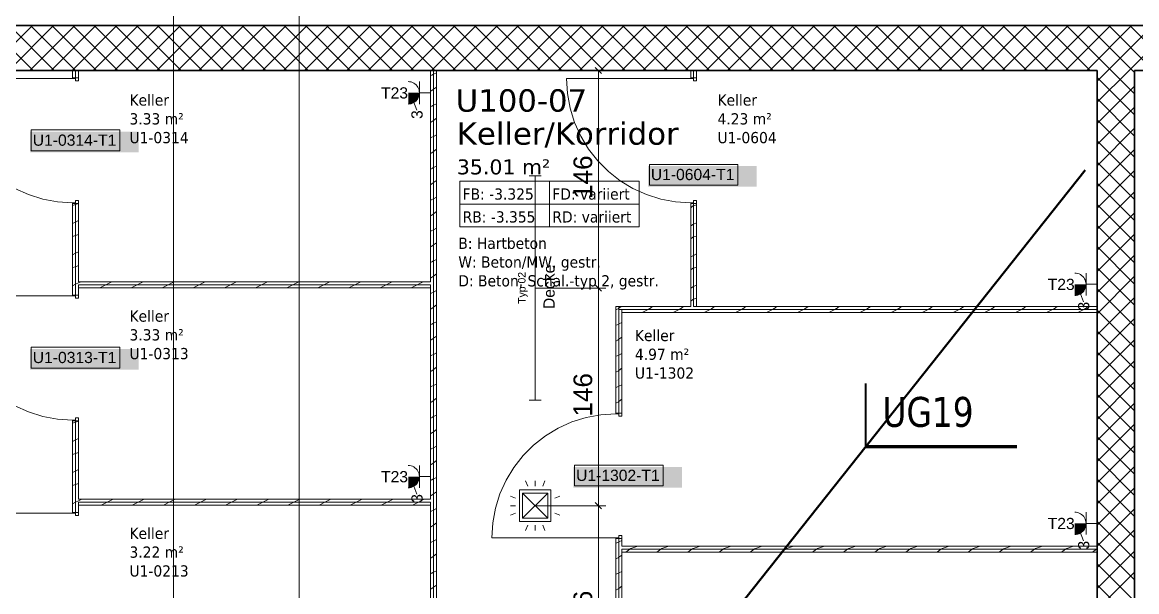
# Model space of a CAD drawing. Extents: x -1132 to 613, y -179 to 712.
# Drawn here: x -273 to -123.9, y 485.7 to 561.9 of the extents above; entities that cross this region are included whole.
import ezdxf
from ezdxf.lldxf.tags import DXFTag

# ---------------------------------------------------------------- set-up
doc = ezdxf.new("R2010")
doc.units = 0
doc.layers.get('0').update_dxf_attribs({"lineweight": 13})
for name, color, linetype, lineweight in [('A-AREA-____-IDEN', 7, 'Continuous', 5), ('A-DOOR-____-IDEN', 7, 'Continuous', 5), ('A-DOOR-FRAM-MCUT', 7, 'Continuous', 9), ('A-DOOR-OPNG-OTLN', 7, 'Continuous', 9), ('A-WALL-____-MCUT', 7, 'Continuous', 35), ('A-WALL-____-PATT', 7, 'Continuous', 35), ('A-WALL-FNSH-MCUT', 7, 'Continuous', 35), ('S-GRID-____-OTLN', 7, 'Continuous', 5)]:
    doc.layers.add(name, color=color, linetype=linetype, lineweight=lineweight)
for name, color, linetype, lineweight, true_color in [('EL01_VVV_Mass', 7, 'Continuous', 13, 0xb2b200), ('EL01_WAN_Kraft', 1, 'Continuous', 13, 0xff0000), ('EL01_WAN_Leuchten', 7, 'Continuous', 13, 0x0080ff), ('EL01_WAN_Leuchtentyp', 7, 'Continuous', 13, 0x0099ff), ('EL01_WAN_Licht', 7, 'Continuous', 13, 0x0080ff), ('G-____-____-SYMB', 7, 'Strichpunkt - Weit', 5, 0x008080), ('X_Geometrie', 3, 'Continuous', 50, 0x00ff00)]:
    doc.layers.add(name, color=color, linetype=linetype, lineweight=lineweight, true_color=true_color)
doc.styles.get("Standard").update_dxf_attribs({"font": 'arial.ttf'})
tags = doc.linetypes.add('_Rasterlinie_', pattern=[0.375, 0.2, -0.05, 0.075, -0.05]).pattern_tags.tags
tags[10:11] = [DXFTag(74, 4), DXFTag(75, 0), DXFTag(340, '0'), DXFTag(46, 1.0), DXFTag(50, 0.0), DXFTag(44, 0.0), DXFTag(45, 0.0)]
tags[8:9] = [DXFTag(74, 4), DXFTag(75, 0), DXFTag(340, '0'), DXFTag(46, 1.0), DXFTag(50, 0.0), DXFTag(44, 0.0), DXFTag(45, 0.0)]
tags[6:7] = [DXFTag(74, 4), DXFTag(75, 0), DXFTag(340, '0'), DXFTag(46, 1.0), DXFTag(50, 0.0), DXFTag(44, 0.0), DXFTag(45, 0.0)]
tags[4:5] = [DXFTag(74, 4), DXFTag(75, 0), DXFTag(340, '0'), DXFTag(46, 1.0), DXFTag(50, 0.0), DXFTag(44, 0.0), DXFTag(45, 0.0)]
tags = doc.linetypes.add('_Schnittlinie_', pattern=[0.3, 0.15, -0.05, 0.05, -0.05]).pattern_tags.tags
tags[10:11] = [DXFTag(74, 4), DXFTag(75, 0), DXFTag(340, '0'), DXFTag(46, 1.0), DXFTag(50, 0.0), DXFTag(44, 0.0), DXFTag(45, 0.0)]
tags[8:9] = [DXFTag(74, 4), DXFTag(75, 0), DXFTag(340, '0'), DXFTag(46, 1.0), DXFTag(50, 0.0), DXFTag(44, 0.0), DXFTag(45, 0.0)]
tags[6:7] = [DXFTag(74, 4), DXFTag(75, 0), DXFTag(340, '0'), DXFTag(46, 1.0), DXFTag(50, 0.0), DXFTag(44, 0.0), DXFTag(45, 0.0)]
tags[4:5] = [DXFTag(74, 4), DXFTag(75, 0), DXFTag(340, '0'), DXFTag(46, 1.0), DXFTag(50, 0.0), DXFTag(44, 0.0), DXFTag(45, 0.0)]
tags = doc.linetypes.add('Strichpunkt - Weit', pattern=[0.5, 0.2, -0.15, 0, -0.15]).pattern_tags.tags
tags[10:11] = [DXFTag(74, 4), DXFTag(75, 0), DXFTag(340, '0'), DXFTag(46, 1.0), DXFTag(50, 0.0), DXFTag(44, 0.0), DXFTag(45, 0.0)]
tags[8:9] = [DXFTag(74, 4), DXFTag(75, 0), DXFTag(340, '0'), DXFTag(46, 1.0), DXFTag(50, 0.0), DXFTag(44, 0.0), DXFTag(45, 0.0)]
tags[6:7] = [DXFTag(74, 4), DXFTag(75, 0), DXFTag(340, '0'), DXFTag(46, 1.0), DXFTag(50, 0.0), DXFTag(44, 0.0), DXFTag(45, 0.0)]
tags[4:5] = [DXFTag(74, 4), DXFTag(75, 0), DXFTag(340, '0'), DXFTag(46, 1.0), DXFTag(50, 0.0), DXFTag(44, 0.0), DXFTag(45, 0.0)]

# ---------------------------------------------------------------- blocks, each defined once
blk = doc.blocks.new('Referenz-A0UNPDE96I', base_point=(-1115.89, -117.37))
at = {"layer": 'A-AREA-____-IDEN', "color": 0, "linetype": 'Continuous', "ltscale": 0.13}
for p, q in [((-214.51, 540.65), (-190.51, 540.65)), ((-214.51, 534.53), (-214.51, 540.65)), ((-202.51, 540.65), (-202.51, 534.53)), ((-190.51, 540.65), (-190.51, 534.53)), ((-214.51, 537.59), (-190.51, 537.59)), ((-190.51, 534.53), (-214.51, 534.53))]:
    blk.add_line(p, q, dxfattribs=at)
at = {"layer": 'A-DOOR-____-IDEN', "color": 0, "linetype": 'Continuous', "ltscale": 0.13}
for p, q in [((-271.84, 547.51), (-260, 547.51)), ((-271.84, 544.73), (-271.84, 547.51)), ((-260, 547.51), (-260, 544.73)), ((-260, 544.73), (-271.84, 544.73)), ((-189.14, 542.91), (-177.3, 542.91)), ((-189.14, 540.13), (-189.14, 542.91)), ((-177.3, 542.91), (-177.3, 540.13)), ((-177.3, 540.13), (-189.14, 540.13)), ((-271.84, 518.44), (-260, 518.44)), ((-271.84, 515.66), (-271.84, 518.44)), ((-260, 518.44), (-260, 515.66)), ((-260, 515.66), (-271.84, 515.66)), ((-199.14, 502.66), (-187.3, 502.66)), ((-199.14, 499.88), (-199.14, 502.66)), ((-187.3, 502.66), (-187.3, 499.88)), ((-187.3, 499.88), (-199.14, 499.88))]:
    blk.add_line(p, q, dxfattribs=at)
at = {"layer": 'A-DOOR-____-IDEN', "color": 7, "linetype": 'Continuous', "ltscale": 0.13, "true_color": 0xffffff}
for points in [[(-272.01, 544.51), (-257.47, 544.51), (-272.01, 547.27)], [(-257.47, 544.51), (-272.01, 547.27), (-257.47, 547.27)], [(-189.31, 539.91), (-174.77, 539.91), (-189.31, 542.67)], [(-174.77, 539.91), (-189.31, 542.67), (-174.77, 542.67)], [(-272.01, 515.44), (-257.47, 515.44), (-272.01, 518.2)], [(-257.47, 515.44), (-272.01, 518.2), (-257.47, 518.2)], [(-199.31, 499.66), (-184.77, 499.66), (-199.31, 502.42)], [(-184.77, 499.66), (-199.31, 502.42), (-184.77, 502.42)]]:
    blk.add_solid(points, dxfattribs=at)
at = {"layer": 'A-DOOR-FRAM-MCUT', "color": 0, "linetype": 'Continuous', "ltscale": 0.13}
for p, q in [((-266.31, 554.48), (-266.31, 554.38)), ((-265.51, 554.48), (-266.31, 554.48)), ((-266.31, 554.38), (-265.91, 554.38)), ((-265.91, 554.38), (-265.91, 554.08)), ((-265.91, 554.08), (-265.51, 554.08)), ((-265.51, 554.08), (-265.51, 554.48)), ((-183.61, 554.48), (-183.61, 554.38)), ((-182.81, 554.48), (-183.61, 554.48)), ((-183.61, 554.38), (-183.21, 554.38)), ((-183.21, 554.38), (-183.21, 554.08)), ((-183.21, 554.08), (-182.81, 554.08)), ((-182.81, 554.08), (-182.81, 554.48)), ((-266.31, 537.78), (-266.31, 537.68)), ((-265.91, 537.78), (-266.31, 537.78)), ((-266.31, 537.68), (-265.51, 537.68)), ((-265.51, 538.08), (-265.91, 538.08)), ((-265.91, 538.08), (-265.91, 537.78)), ((-265.51, 537.68), (-265.51, 538.08)), ((-183.61, 537.78), (-183.61, 537.68)), ((-183.21, 537.78), (-183.61, 537.78)), ((-183.61, 537.68), (-182.81, 537.68)), ((-182.81, 538.08), (-183.21, 538.08)), ((-183.21, 538.08), (-183.21, 537.78)), ((-182.81, 537.68), (-182.81, 538.08)), ((-266.31, 525.4), (-266.31, 525.3)), ((-265.51, 525.4), (-266.31, 525.4)), ((-266.31, 525.3), (-265.91, 525.3)), ((-265.91, 525.3), (-265.91, 525)), ((-265.91, 525), (-265.51, 525)), ((-265.51, 525), (-265.51, 525.4)), ((-266.31, 508.7), (-266.31, 508.6)), ((-265.91, 508.7), (-266.31, 508.7)), ((-266.31, 508.6), (-265.51, 508.6)), ((-265.51, 509), (-265.91, 509)), ((-265.91, 509), (-265.91, 508.7)), ((-265.51, 508.6), (-265.51, 509)), ((-193.61, 509.63), (-192.81, 509.63)), ((-193.61, 509.53), (-193.61, 509.63)), ((-193.21, 509.53), (-193.61, 509.53)), ((-193.21, 509.23), (-193.21, 509.53)), ((-192.81, 509.23), (-193.21, 509.23)), ((-192.81, 509.63), (-192.81, 509.23)), ((-266.31, 496.33), (-266.31, 496.23)), ((-265.51, 496.33), (-266.31, 496.33)), ((-266.31, 496.23), (-265.91, 496.23)), ((-265.91, 496.23), (-265.91, 495.93)), ((-265.91, 495.93), (-265.51, 495.93)), ((-265.51, 495.93), (-265.51, 496.33)), ((-193.61, 492.93), (-193.21, 492.93)), ((-193.61, 492.83), (-193.61, 492.93)), ((-192.81, 492.83), (-193.61, 492.83)), ((-193.21, 493.23), (-192.81, 493.23)), ((-193.21, 492.93), (-193.21, 493.23)), ((-192.81, 493.23), (-192.81, 492.83))]:
    blk.add_line(p, q, dxfattribs=at)
at = {"layer": 'A-DOOR-OPNG-OTLN', "color": 0, "linetype": 'Continuous', "ltscale": 0.13}
for p, q in [((-266.31, 554.38), (-282.91, 554.38)), ((-183.61, 554.38), (-200.21, 554.38)), ((-200.21, 554.38), (-200.09, 552.38)), ((-200.09, 552.38), (-199.73, 550.41)), ((-199.73, 550.41), (-199.14, 548.49)), ((-199.14, 548.49), (-198.31, 546.66)), ((-198.31, 546.66), (-197.28, 544.95)), ((-197.28, 544.95), (-196.04, 543.37)), ((-196.04, 543.37), (-194.62, 541.95)), ((-194.62, 541.95), (-193.04, 540.72)), ((-193.04, 540.72), (-191.33, 539.68)), ((-274.03, 539.68), (-272.2, 538.86)), ((-272.2, 538.86), (-270.29, 538.26)), ((-191.33, 539.68), (-189.5, 538.86)), ((-189.5, 538.86), (-187.59, 538.26)), ((-270.29, 538.26), (-268.32, 537.9)), ((-268.32, 537.9), (-266.31, 537.78)), ((-187.59, 538.26), (-185.62, 537.9)), ((-185.62, 537.9), (-183.61, 537.78)), ((-266.31, 525.3), (-282.91, 525.3)), ((-274.03, 510.6), (-272.2, 509.78)), ((-272.2, 509.78), (-270.29, 509.19)), ((-270.29, 509.19), (-268.32, 508.82)), ((-268.32, 508.82), (-266.31, 508.7)), ((-197.59, 509.05), (-199.5, 508.45)), ((-195.62, 509.41), (-197.59, 509.05)), ((-193.61, 509.53), (-195.62, 509.41)), ((-201.33, 507.63), (-203.04, 506.59)), ((-199.5, 508.45), (-201.33, 507.63)), ((-203.04, 506.59), (-204.62, 505.35)), ((-204.62, 505.35), (-206.04, 503.94)), ((-206.04, 503.94), (-207.28, 502.36)), ((-207.28, 502.36), (-208.31, 500.64)), ((-208.31, 500.64), (-209.14, 498.81)), ((-209.14, 498.81), (-209.73, 496.9)), ((-209.73, 496.9), (-210.09, 494.93)), ((-266.31, 496.23), (-282.91, 496.23)), ((-210.09, 494.93), (-210.21, 492.93)), ((-193.61, 492.93), (-210.21, 492.93))]:
    blk.add_line(p, q, dxfattribs=at)
at = {"layer": 'A-WALL-____-MCUT', "color": 0, "linetype": 'Continuous', "ltscale": 0.35}
for p, q in [((59.39, 561.48), (-1107.61, 561.48)), ((-341.11, 555.48), (-218.41, 555.48)), ((-218.01, 555.48), (-218.41, 555.48)), ((-218.01, 555.48), (-129.21, 555.48)), ((-129.21, 555.48), (-129.21, 427.28)), ((-124.21, 404.18), (-124.21, 555.48)), ((-124.21, 555.48), (53.39, 555.48))]:
    blk.add_line(p, q, dxfattribs=at)
at = {"layer": 'A-WALL-____-MCUT', "color": 0, "linetype": 'Continuous', "lineweight": 9, "ltscale": 0.13}
for p, q in [((-265.91, 554.48), (-265.91, 555.48)), ((-218.01, 479.28), (-218.01, 555.48)), ((-183.21, 554.48), (-183.21, 555.48)), ((-265.91, 525.4), (-265.91, 537.68)), ((-183.21, 523.9), (-183.21, 537.68)), ((-218.41, 526.8), (-265.51, 526.8)), ((-265.51, 526.8), (-265.51, 526.4)), ((-218.41, 526.4), (-218.41, 526.8)), ((-193.21, 509.63), (-193.21, 523.9)), ((-129.21, 523.5), (-193.21, 523.5)), ((-192.81, 523.5), (-192.81, 523.1)), ((-183.21, 523.9), (-182.81, 523.9)), ((-265.91, 496.33), (-265.91, 508.6)), ((-218.41, 497.73), (-265.51, 497.73)), ((-265.51, 497.73), (-265.51, 497.33)), ((-218.41, 497.33), (-218.41, 497.73)), ((-193.21, 477.55), (-193.21, 492.83)), ((-129.21, 491.43), (-192.81, 491.43)), ((-192.81, 491.43), (-192.81, 491.03))]:
    blk.add_line(p, q, dxfattribs=at)
at = {"layer": 'A-WALL-____-PATT', "color": 0, "linetype": 'Continuous', "lineweight": 9, "ltscale": 0.13}
for p, q in [((-277.69, 555.48), (-271.69, 561.48)), ((-271.58, 555.48), (-277.58, 561.48)), ((-274.86, 555.48), (-268.86, 561.48)), ((-268.76, 555.48), (-274.76, 561.48)), ((-272.03, 555.48), (-266.03, 561.48)), ((-265.93, 555.48), (-271.93, 561.48)), ((-269.2, 555.48), (-263.2, 561.48)), ((-263.1, 555.48), (-269.1, 561.48)), ((-266.37, 555.48), (-260.37, 561.48)), ((-260.27, 555.48), (-266.27, 561.48)), ((-263.54, 555.48), (-257.54, 561.48)), ((-257.44, 555.48), (-263.44, 561.48)), ((-260.72, 555.48), (-254.72, 561.48)), ((-254.61, 555.48), (-260.61, 561.48)), ((-257.89, 555.48), (-251.89, 561.48)), ((-251.78, 555.48), (-257.78, 561.48)), ((-255.06, 555.48), (-249.06, 561.48)), ((-248.96, 555.48), (-254.96, 561.48)), ((-252.23, 555.48), (-246.23, 561.48)), ((-246.13, 555.48), (-252.13, 561.48)), ((-249.4, 555.48), (-243.4, 561.48)), ((-243.3, 555.48), (-249.3, 561.48)), ((-246.57, 555.48), (-240.57, 561.48)), ((-240.47, 555.48), (-246.47, 561.48)), ((-243.75, 555.48), (-237.75, 561.48)), ((-237.64, 555.48), (-243.64, 561.48)), ((-240.92, 555.48), (-234.92, 561.48)), ((-234.81, 555.48), (-240.81, 561.48)), ((-238.09, 555.48), (-232.09, 561.48)), ((-231.99, 555.48), (-237.99, 561.48)), ((-235.26, 555.48), (-229.26, 561.48)), ((-229.16, 555.48), (-235.16, 561.48)), ((-232.43, 555.48), (-226.43, 561.48)), ((-226.33, 555.48), (-232.33, 561.48)), ((-229.6, 555.48), (-223.6, 561.48)), ((-223.5, 555.48), (-229.5, 561.48)), ((-226.77, 555.48), (-220.77, 561.48)), ((-220.67, 555.48), (-226.67, 561.48)), ((-223.95, 555.48), (-217.95, 561.48)), ((-217.84, 555.48), (-223.84, 561.48)), ((-221.12, 555.48), (-215.12, 561.48)), ((-215.02, 555.48), (-221.02, 561.48)), ((-218.29, 555.48), (-212.29, 561.48)), ((-212.19, 555.48), (-218.19, 561.48)), ((-215.46, 555.48), (-209.46, 561.48)), ((-209.36, 555.48), (-215.36, 561.48)), ((-212.63, 555.48), (-206.63, 561.48)), ((-206.53, 555.48), (-212.53, 561.48)), ((-209.8, 555.48), (-203.8, 561.48)), ((-203.7, 555.48), (-209.7, 561.48)), ((-206.98, 555.48), (-200.98, 561.48)), ((-200.87, 555.48), (-206.87, 561.48)), ((-204.15, 555.48), (-198.15, 561.48)), ((-198.04, 555.48), (-204.04, 561.48)), ((-201.32, 555.48), (-195.32, 561.48)), ((-195.22, 555.48), (-201.22, 561.48)), ((-198.49, 555.48), (-192.49, 561.48)), ((-192.39, 555.48), (-198.39, 561.48)), ((-195.66, 555.48), (-189.66, 561.48)), ((-189.56, 555.48), (-195.56, 561.48)), ((-192.83, 555.48), (-186.83, 561.48)), ((-186.73, 555.48), (-192.73, 561.48)), ((-190.01, 555.48), (-184.01, 561.48)), ((-183.9, 555.48), (-189.9, 561.48)), ((-187.18, 555.48), (-181.18, 561.48)), ((-181.07, 555.48), (-187.07, 561.48)), ((-184.35, 555.48), (-178.35, 561.48)), ((-178.25, 555.48), (-184.25, 561.48)), ((-181.52, 555.48), (-175.52, 561.48)), ((-175.42, 555.48), (-181.42, 561.48)), ((-178.69, 555.48), (-172.69, 561.48)), ((-172.59, 555.48), (-178.59, 561.48)), ((-175.86, 555.48), (-169.86, 561.48)), ((-169.76, 555.48), (-175.76, 561.48)), ((-173.03, 555.48), (-167.03, 561.48)), ((-166.93, 555.48), (-172.93, 561.48)), ((-170.21, 555.48), (-164.21, 561.48)), ((-164.1, 555.48), (-170.1, 561.48)), ((-167.38, 555.48), (-161.38, 561.48)), ((-161.28, 555.48), (-167.28, 561.48)), ((-164.55, 555.48), (-158.55, 561.48)), ((-158.45, 555.48), (-164.45, 561.48)), ((-161.72, 555.48), (-155.72, 561.48)), ((-155.62, 555.48), (-161.62, 561.48)), ((-158.89, 555.48), (-152.89, 561.48)), ((-152.79, 555.48), (-158.79, 561.48)), ((-156.06, 555.48), (-150.06, 561.48)), ((-149.96, 555.48), (-155.96, 561.48)), ((-153.24, 555.48), (-147.24, 561.48)), ((-147.13, 555.48), (-153.13, 561.48)), ((-150.41, 555.48), (-144.41, 561.48)), ((-144.3, 555.48), (-150.3, 561.48)), ((-147.58, 555.48), (-141.58, 561.48)), ((-141.48, 555.48), (-147.48, 561.48)), ((-144.75, 555.48), (-138.75, 561.48)), ((-138.65, 555.48), (-144.65, 561.48)), ((-141.92, 555.48), (-135.92, 561.48)), ((-135.82, 555.48), (-141.82, 561.48)), ((-139.09, 555.48), (-133.09, 561.48)), ((-132.99, 555.48), (-138.99, 561.48)), ((-136.26, 555.48), (-130.26, 561.48)), ((-130.16, 555.48), (-136.16, 561.48)), ((-133.44, 555.48), (-127.44, 561.48)), ((-127.33, 555.48), (-133.33, 561.48)), ((-130.61, 555.48), (-124.61, 561.48)), ((-124.51, 555.48), (-130.51, 561.48)), ((-127.78, 555.48), (-121.78, 561.48)), ((-121.68, 555.48), (-127.68, 561.48)), ((-124.95, 555.48), (-118.95, 561.48)), ((-118.85, 555.48), (-124.85, 561.48)), ((-218.27, 554.82), (-218.41, 554.77)), ((-218.01, 554.97), (-218.23, 554.86)), ((-217.61, 555.17), (-218.01, 554.97)), ((-129.21, 554.04), (-127.78, 555.48)), ((-129.21, 551.21), (-124.95, 555.48)), ((-124.21, 552.36), (-127.33, 555.48)), ((-124.21, 555.19), (-124.51, 555.48)), ((-217.61, 553.26), (-218.01, 552.96)), ((-124.21, 549.53), (-129.21, 554.53)), ((-129.21, 548.39), (-124.21, 553.39)), ((-218.23, 552.78), (-218.41, 552.69)), ((-218.01, 552.96), (-218.3, 552.74)), ((-218.27, 550.66), (-218.41, 550.61)), ((-218.01, 550.81), (-218.23, 550.7)), ((-217.61, 551.01), (-218.01, 550.81)), ((-124.21, 546.7), (-129.21, 551.7)), ((-129.21, 545.56), (-124.21, 550.56)), ((-218.01, 548.79), (-218.3, 548.58)), ((-217.61, 549.09), (-218.01, 548.79)), ((-124.21, 543.87), (-129.21, 548.87)), ((-218.23, 548.62), (-218.41, 548.52)), ((-129.21, 542.73), (-124.21, 547.73)), ((-218.27, 546.49), (-218.41, 546.44)), ((-218.01, 546.64), (-218.23, 546.53)), ((-217.61, 546.84), (-218.01, 546.64)), ((-124.21, 541.05), (-129.21, 546.05)), ((-218.23, 544.45), (-218.41, 544.36)), ((-218.01, 544.63), (-218.3, 544.41)), ((-217.61, 544.93), (-218.01, 544.63)), ((-129.21, 539.9), (-124.21, 544.9)), ((-124.21, 538.22), (-129.21, 543.22)), ((-218.27, 542.33), (-218.41, 542.28)), ((-218.01, 542.48), (-218.23, 542.37)), ((-217.61, 542.68), (-218.01, 542.48)), ((-129.21, 537.07), (-124.21, 542.07)), ((-218.23, 540.29), (-218.41, 540.19)), ((-218.01, 540.46), (-218.3, 540.25)), ((-217.61, 540.76), (-218.01, 540.46)), ((-124.21, 535.39), (-129.21, 540.39)), ((-218.01, 538.31), (-218.23, 538.2)), ((-217.61, 538.51), (-218.01, 538.31)), ((-129.21, 534.24), (-124.21, 539.24)), ((-265.91, 537.55), (-266.31, 537.42)), ((-265.54, 537.68), (-265.91, 537.55)), ((-218.27, 538.16), (-218.41, 538.11)), ((-183.31, 537.34), (-183.61, 537.11)), ((-183.21, 537.35), (-183.28, 537.33)), ((-182.81, 537.49), (-183.21, 537.35)), ((-124.21, 532.56), (-129.21, 537.56)), ((-265.51, 535.38), (-265.91, 535.18)), ((-218.23, 536.12), (-218.41, 536.03)), ((-218.01, 536.3), (-218.3, 536.08)), ((-217.61, 536.6), (-218.01, 536.3)), ((-129.21, 531.42), (-124.21, 536.42)), ((-265.91, 535.18), (-266.31, 534.98)), ((-218.27, 534), (-218.41, 533.95)), ((-218.01, 534.15), (-218.23, 534.04)), ((-217.61, 534.35), (-218.01, 534.15)), ((-183.21, 534.89), (-183.61, 534.69)), ((-182.81, 535.09), (-183.21, 534.89)), ((-124.21, 529.73), (-129.21, 534.73)), ((-265.91, 533.39), (-266.31, 533.25)), ((-265.51, 533.52), (-265.91, 533.39)), ((-217.61, 532.43), (-218.01, 532.13)), ((-183.31, 533.17), (-183.61, 532.94)), ((-183.21, 533.19), (-183.28, 533.17)), ((-182.81, 533.32), (-183.21, 533.19)), ((-129.21, 528.59), (-124.21, 533.59)), ((-265.91, 531.02), (-266.31, 530.82)), ((-265.51, 531.22), (-265.91, 531.02)), ((-218.23, 531.96), (-218.41, 531.86)), ((-218.01, 532.13), (-218.3, 531.92)), ((-182.81, 530.92), (-183.21, 530.72)), ((-124.21, 526.9), (-129.21, 531.9)), ((-265.51, 529.36), (-265.91, 529.22)), ((-218.27, 529.83), (-218.41, 529.79)), ((-218.01, 529.98), (-218.23, 529.87)), ((-217.61, 530.18), (-218.01, 529.98)), ((-183.21, 530.72), (-183.61, 530.52)), ((-129.21, 525.76), (-124.21, 530.76)), ((-265.91, 529.22), (-266.31, 529.09)), ((-218.01, 527.97), (-218.3, 527.76)), ((-217.61, 528.27), (-218.01, 527.97)), ((-183.31, 529.01), (-183.61, 528.78)), ((-183.21, 529.02), (-183.28, 529)), ((-182.81, 529.16), (-183.21, 529.02)), ((-124.21, 524.07), (-129.21, 529.07)), ((-129.21, 522.93), (-124.21, 527.93)), ((-265.91, 526.86), (-266.31, 526.66)), ((-265.51, 527.06), (-265.91, 526.86)), ((-265.22, 527.2), (-265.51, 527.06)), ((-261.85, 526.8), (-262.65, 526.4)), ((-261.05, 527.2), (-261.85, 526.8)), ((-257.69, 526.8), (-258.49, 526.4)), ((-256.89, 527.2), (-257.69, 526.8)), ((-253.52, 526.8), (-254.32, 526.4)), ((-252.72, 527.2), (-253.52, 526.8)), ((-249.36, 526.8), (-250.16, 526.4)), ((-248.56, 527.2), (-249.36, 526.8)), ((-245.19, 526.8), (-245.99, 526.4)), ((-244.39, 527.2), (-245.19, 526.8)), ((-241.03, 526.8), (-241.83, 526.4)), ((-240.23, 527.2), (-241.03, 526.8)), ((-236.86, 526.8), (-237.66, 526.4)), ((-236.06, 527.2), (-236.86, 526.8)), ((-232.7, 526.8), (-233.5, 526.4)), ((-231.9, 527.2), (-232.7, 526.8)), ((-228.53, 526.8), (-229.33, 526.4)), ((-227.73, 527.2), (-228.53, 526.8)), ((-224.37, 526.8), (-225.17, 526.4)), ((-223.57, 527.2), (-224.37, 526.8)), ((-220.2, 526.8), (-221, 526.4)), ((-219.4, 527.2), (-220.2, 526.8)), ((-218.23, 527.79), (-218.41, 527.7)), ((-183.21, 526.56), (-183.61, 526.36)), ((-182.81, 526.76), (-183.21, 526.56)), ((-218.27, 525.67), (-218.41, 525.62)), ((-218.01, 525.82), (-218.23, 525.71)), ((-217.61, 526.02), (-218.01, 525.82)), ((-182.81, 524.99), (-183.21, 524.86)), ((-124.21, 521.25), (-129.21, 526.25)), ((-129.21, 520.1), (-124.21, 525.1)), ((-218.23, 523.63), (-218.41, 523.53)), ((-218.01, 523.8), (-218.3, 523.59)), ((-217.61, 524.1), (-218.01, 523.8)), ((-193.24, 523.63), (-193.61, 523.44)), ((-193.21, 523.66), (-193.31, 523.59)), ((-192.89, 523.9), (-193.21, 523.66)), ((-189.32, 523.5), (-190.12, 523.1)), ((-189.07, 523.63), (-189.32, 523.5)), ((-188.73, 523.9), (-189.14, 523.59)), ((-185.16, 523.5), (-185.96, 523.1)), ((-184.91, 523.63), (-185.16, 523.5)), ((-184.56, 523.9), (-184.98, 523.59)), ((-183.31, 524.84), (-183.61, 524.61)), ((-183.21, 524.86), (-183.28, 524.84)), ((-180.99, 523.5), (-181.79, 523.1)), ((-180.75, 523.63), (-180.99, 523.5)), ((-180.4, 523.9), (-180.81, 523.59)), ((-176.83, 523.5), (-177.63, 523.1)), ((-176.58, 523.63), (-176.83, 523.5)), ((-176.23, 523.9), (-176.65, 523.59)), ((-172.66, 523.5), (-173.46, 523.1)), ((-172.42, 523.63), (-172.66, 523.5)), ((-172.07, 523.9), (-172.48, 523.59)), ((-168.5, 523.5), (-169.3, 523.1)), ((-168.25, 523.63), (-168.5, 523.5)), ((-167.9, 523.9), (-168.32, 523.59)), ((-164.33, 523.5), (-165.13, 523.1)), ((-164.09, 523.63), (-164.33, 523.5)), ((-163.74, 523.9), (-164.15, 523.59)), ((-160.17, 523.5), (-160.97, 523.1)), ((-159.92, 523.63), (-160.17, 523.5)), ((-159.57, 523.9), (-159.99, 523.59)), ((-156, 523.5), (-156.8, 523.1)), ((-155.76, 523.63), (-156, 523.5)), ((-155.41, 523.9), (-155.82, 523.59)), ((-151.84, 523.5), (-152.64, 523.1)), ((-151.59, 523.63), (-151.84, 523.5)), ((-151.24, 523.9), (-151.65, 523.59)), ((-147.67, 523.5), (-148.47, 523.1)), ((-147.43, 523.63), (-147.67, 523.5)), ((-147.08, 523.9), (-147.49, 523.6)), ((-143.51, 523.5), (-144.31, 523.1)), ((-143.26, 523.63), (-143.51, 523.5)), ((-142.91, 523.9), (-143.32, 523.6)), ((-139.34, 523.5), (-140.14, 523.1)), ((-139.1, 523.63), (-139.34, 523.5)), ((-138.75, 523.9), (-139.16, 523.6)), ((-135.18, 523.5), (-135.98, 523.1)), ((-134.93, 523.63), (-135.18, 523.5)), ((-134.58, 523.9), (-134.99, 523.6)), ((-131.01, 523.5), (-131.81, 523.1)), ((-130.77, 523.63), (-131.01, 523.5)), ((-130.42, 523.9), (-130.83, 523.6)), ((-124.21, 518.42), (-129.21, 523.42)), ((-129.21, 517.27), (-124.21, 522.27)), ((-218.27, 521.5), (-218.41, 521.46)), ((-218.01, 521.65), (-218.23, 521.54)), ((-217.61, 521.85), (-218.01, 521.65)), ((-193.28, 521.5), (-193.61, 521.39)), ((-193.21, 521.56), (-193.24, 521.54)), ((-192.81, 521.76), (-193.21, 521.56)), ((-124.21, 515.59), (-129.21, 520.59)), ((-218.23, 519.46), (-218.41, 519.37)), ((-218.01, 519.64), (-218.3, 519.43)), ((-217.61, 519.94), (-218.01, 519.64)), ((-193.24, 519.46), (-193.61, 519.27)), ((-193.21, 519.5), (-193.31, 519.43)), ((-192.81, 519.8), (-193.21, 519.5)), ((-129.21, 514.45), (-124.21, 519.45)), ((-218.01, 517.49), (-218.23, 517.38)), ((-217.61, 517.69), (-218.01, 517.49)), ((-192.81, 517.59), (-193.21, 517.39)), ((-124.21, 512.76), (-129.21, 517.76)), ((-218.27, 517.34), (-218.41, 517.29)), ((-193.28, 517.34), (-193.61, 517.23)), ((-193.21, 517.39), (-193.24, 517.38)), ((-129.21, 511.62), (-124.21, 516.62)), ((-218.23, 515.3), (-218.41, 515.2)), ((-218.01, 515.47), (-218.3, 515.26)), ((-217.61, 515.77), (-218.01, 515.47)), ((-193.24, 515.3), (-193.61, 515.11)), ((-193.21, 515.33), (-193.31, 515.26)), ((-192.81, 515.63), (-193.21, 515.33)), ((-124.21, 509.93), (-129.21, 514.93)), ((-218.27, 513.17), (-218.41, 513.13)), ((-218.01, 513.32), (-218.23, 513.21)), ((-217.61, 513.52), (-218.01, 513.32)), ((-193.28, 513.18), (-193.61, 513.06)), ((-193.21, 513.23), (-193.24, 513.21)), ((-192.81, 513.43), (-193.21, 513.23)), ((-129.21, 508.79), (-124.21, 513.79)), ((-217.61, 511.61), (-218.01, 511.31)), ((-192.81, 511.47), (-193.21, 511.17)), ((-124.21, 507.1), (-129.21, 512.1)), ((-218.23, 511.13), (-218.41, 511.04)), ((-218.01, 511.31), (-218.3, 511.1)), ((-193.24, 511.13), (-193.61, 510.94)), ((-193.21, 511.17), (-193.31, 511.1)), ((-129.21, 505.96), (-124.21, 510.96)), ((-265.51, 508.53), (-265.91, 508.4)), ((-218.27, 509.01), (-218.41, 508.96)), ((-218.01, 509.16), (-218.23, 509.05)), ((-217.61, 509.36), (-218.01, 509.16)), ((-124.21, 504.28), (-129.21, 509.28)), ((-265.91, 508.4), (-266.31, 508.27)), ((-218.01, 507.14), (-218.3, 506.93)), ((-217.61, 507.44), (-218.01, 507.14)), ((-129.21, 503.13), (-124.21, 508.13)), ((-265.91, 506.03), (-266.31, 505.83)), ((-265.51, 506.23), (-265.91, 506.03)), ((-218.23, 506.97), (-218.41, 506.87)), ((-124.21, 501.45), (-129.21, 506.45)), ((-265.91, 504.23), (-266.31, 504.1)), ((-265.51, 504.37), (-265.91, 504.23)), ((-218.27, 504.85), (-218.41, 504.8)), ((-218.01, 504.99), (-218.23, 504.88)), ((-217.61, 505.19), (-218.01, 504.99)), ((-129.21, 500.3), (-124.21, 505.3)), ((-218.23, 502.8), (-218.41, 502.71)), ((-218.01, 502.98), (-218.3, 502.77)), ((-217.61, 503.28), (-218.01, 502.98)), ((-124.21, 498.62), (-129.21, 503.62)), ((-265.91, 501.87), (-266.31, 501.67)), ((-265.51, 502.07), (-265.91, 501.87)), ((-217.61, 501.03), (-218.01, 500.83)), ((-129.21, 497.47), (-124.21, 502.47)), ((-265.91, 500.07), (-266.31, 499.94)), ((-265.51, 500.2), (-265.91, 500.07)), ((-218.27, 500.68), (-218.41, 500.63)), ((-218.01, 500.83), (-218.23, 500.72)), ((-124.21, 495.79), (-129.21, 500.79)), ((-129.21, 494.65), (-124.21, 499.65)), ((-265.06, 498.13), (-265.51, 497.9)), ((-260.9, 498.13), (-261.7, 497.73)), ((-256.73, 498.13), (-257.53, 497.73)), ((-252.57, 498.13), (-253.37, 497.73)), ((-248.4, 498.13), (-249.2, 497.73)), ((-244.24, 498.13), (-245.04, 497.73)), ((-240.07, 498.13), (-240.87, 497.73)), ((-235.91, 498.13), (-236.71, 497.73)), ((-231.74, 498.13), (-232.54, 497.73)), ((-227.58, 498.13), (-228.38, 497.73)), ((-223.41, 498.13), (-224.21, 497.73)), ((-219.25, 498.13), (-220.05, 497.73)), ((-218.23, 498.64), (-218.41, 498.54)), ((-218.01, 498.81), (-218.3, 498.6)), ((-217.61, 499.11), (-218.01, 498.81)), ((-265.91, 497.7), (-266.31, 497.5)), ((-265.51, 497.9), (-265.91, 497.7)), ((-261.7, 497.73), (-262.5, 497.33)), ((-257.53, 497.73), (-258.33, 497.33)), ((-253.37, 497.73), (-254.17, 497.33)), ((-249.2, 497.73), (-250, 497.33)), ((-245.04, 497.73), (-245.84, 497.33)), ((-240.87, 497.73), (-241.67, 497.33)), ((-236.71, 497.73), (-237.51, 497.33)), ((-232.54, 497.73), (-233.34, 497.33)), ((-228.38, 497.73), (-229.18, 497.33)), ((-224.21, 497.73), (-225.01, 497.33)), ((-220.05, 497.73), (-220.85, 497.33)), ((-218.01, 496.66), (-218.23, 496.55)), ((-217.61, 496.86), (-218.01, 496.66)), ((-124.21, 492.96), (-129.21, 497.96)), ((-129.21, 491.82), (-124.21, 496.82)), ((-218.27, 496.52), (-218.41, 496.47)), ((-124.21, 490.13), (-129.21, 495.13)), ((-218.23, 494.47), (-218.41, 494.38)), ((-218.01, 494.65), (-218.3, 494.44)), ((-217.61, 494.95), (-218.01, 494.65)), ((-129.21, 488.99), (-124.21, 493.99)), ((-218.27, 492.35), (-218.41, 492.3)), ((-218.01, 492.5), (-218.23, 492.39)), ((-217.61, 492.7), (-218.01, 492.5)), ((-193.28, 492.35), (-193.61, 492.24)), ((-193.21, 492.4), (-193.24, 492.39)), ((-192.81, 492.6), (-193.21, 492.4)), ((-124.21, 487.31), (-129.21, 492.31)), ((-217.61, 490.78), (-218.01, 490.48)), ((-192.81, 490.64), (-193.21, 490.34)), ((-191.77, 491.43), (-192.3, 491.03)), ((-191.64, 491.52), (-191.77, 491.43)), ((-190.69, 491.83), (-191.61, 491.52)), ((-187.6, 491.43), (-188.14, 491.03)), ((-187.47, 491.53), (-187.6, 491.43)), ((-186.52, 491.83), (-187.45, 491.52)), ((-183.44, 491.43), (-183.97, 491.03)), ((-183.31, 491.53), (-183.44, 491.43)), ((-182.36, 491.83), (-183.28, 491.52)), ((-179.27, 491.43), (-179.81, 491.03)), ((-179.14, 491.53), (-179.27, 491.43)), ((-178.19, 491.83), (-179.12, 491.52)), ((-175.11, 491.43), (-175.64, 491.03)), ((-174.98, 491.53), (-175.11, 491.43)), ((-174.03, 491.83), (-174.95, 491.52)), ((-170.94, 491.43), (-171.48, 491.03)), ((-170.81, 491.53), (-170.94, 491.43)), ((-169.86, 491.83), (-170.79, 491.52)), ((-166.78, 491.43), (-167.31, 491.03)), ((-166.65, 491.53), (-166.78, 491.43)), ((-165.7, 491.83), (-166.62, 491.52)), ((-162.61, 491.43), (-163.15, 491.03)), ((-162.48, 491.53), (-162.61, 491.43)), ((-161.53, 491.83), (-162.46, 491.52)), ((-158.45, 491.43), (-158.98, 491.03)), ((-158.32, 491.53), (-158.45, 491.43)), ((-157.37, 491.83), (-158.29, 491.52)), ((-154.28, 491.43), (-154.82, 491.03)), ((-154.15, 491.53), (-154.28, 491.43)), ((-153.2, 491.83), (-154.13, 491.52)), ((-150.12, 491.43), (-150.65, 491.03)), ((-149.98, 491.53), (-150.12, 491.43)), ((-149.04, 491.83), (-149.96, 491.52)), ((-145.95, 491.43), (-146.49, 491.03)), ((-145.82, 491.53), (-145.95, 491.43)), ((-144.87, 491.83), (-145.8, 491.52)), ((-141.79, 491.43), (-142.32, 491.03)), ((-141.65, 491.53), (-141.79, 491.43)), ((-140.71, 491.83), (-141.63, 491.52)), ((-137.62, 491.43), (-138.16, 491.03)), ((-137.49, 491.53), (-137.62, 491.43)), ((-136.54, 491.83), (-137.47, 491.52)), ((-133.46, 491.43), (-133.99, 491.03)), ((-133.32, 491.53), (-133.46, 491.43)), ((-132.38, 491.83), (-133.3, 491.52)), ((-129.29, 491.43), (-129.83, 491.03)), ((-129.21, 491.49), (-129.29, 491.43)), ((-129.21, 486.16), (-124.21, 491.16)), ((-218.23, 490.31), (-218.41, 490.21)), ((-218.01, 490.48), (-218.3, 490.27)), ((-193.24, 490.31), (-193.61, 490.12)), ((-193.21, 490.34), (-193.3, 490.28)), ((-124.21, 484.48), (-129.21, 489.48)), ((-218.27, 488.19), (-218.41, 488.14)), ((-218.01, 488.33), (-218.23, 488.22)), ((-217.61, 488.53), (-218.01, 488.33)), ((-193.28, 488.19), (-193.61, 488.08)), ((-193.21, 488.24), (-193.24, 488.22)), ((-192.81, 488.44), (-193.21, 488.24)), ((-129.21, 483.33), (-124.21, 488.33)), ((-218.23, 486.14), (-218.41, 486.05)), ((-218.01, 486.32), (-218.3, 486.11)), ((-217.61, 486.62), (-218.01, 486.32)), ((-193.24, 486.14), (-193.61, 485.95)), ((-193.21, 486.18), (-193.3, 486.11)), ((-192.81, 486.48), (-193.21, 486.18)), ((-124.21, 481.65), (-129.21, 486.65))]:
    blk.add_line(p, q, dxfattribs=at)
at = {"layer": 'A-WALL-FNSH-MCUT', "color": 0, "linetype": 'Continuous', "lineweight": 9, "ltscale": 0.13}
for p, q in [((-266.31, 555.48), (-266.31, 554.48)), ((-265.51, 554.48), (-265.51, 555.48)), ((-218.41, 555.48), (-218.41, 527.2)), ((-217.61, 479.28), (-217.61, 555.48)), ((-183.61, 555.48), (-183.61, 554.48)), ((-182.81, 554.48), (-182.81, 555.48)), ((-266.31, 554.48), (-265.51, 554.48)), ((-183.61, 554.48), (-182.81, 554.48)), ((-266.31, 537.68), (-266.31, 525.4)), ((-265.51, 537.68), (-266.31, 537.68)), ((-265.51, 527.2), (-265.51, 537.68)), ((-183.61, 537.68), (-183.61, 523.9)), ((-182.81, 537.68), (-183.61, 537.68)), ((-182.81, 523.9), (-182.81, 537.68)), ((-218.41, 527.2), (-265.51, 527.2)), ((-265.51, 525.4), (-265.51, 526.4)), ((-265.51, 526.4), (-218.41, 526.4)), ((-218.41, 526.4), (-218.41, 498.13)), ((-266.31, 525.4), (-265.51, 525.4)), ((-193.61, 523.9), (-193.61, 509.63)), ((-183.61, 523.9), (-193.61, 523.9)), ((-129.21, 523.9), (-182.81, 523.9)), ((-192.81, 509.63), (-192.81, 523.1)), ((-192.81, 523.1), (-129.21, 523.1)), ((-266.31, 508.6), (-266.31, 496.33)), ((-265.51, 508.6), (-266.31, 508.6)), ((-265.51, 498.13), (-265.51, 508.6)), ((-193.61, 509.63), (-192.81, 509.63)), ((-218.41, 498.13), (-265.51, 498.13)), ((-265.51, 496.33), (-265.51, 497.33)), ((-265.51, 497.33), (-218.41, 497.33)), ((-218.41, 497.33), (-218.41, 479.28)), ((-266.31, 496.33), (-265.51, 496.33)), ((-193.61, 492.83), (-193.61, 477.55)), ((-192.81, 492.83), (-193.61, 492.83)), ((-192.81, 491.83), (-192.81, 492.83)), ((-129.21, 491.83), (-192.81, 491.83)), ((-192.81, 477.55), (-192.81, 491.03)), ((-192.81, 491.03), (-129.21, 491.03))]:
    blk.add_line(p, q, dxfattribs=at)
at = {"layer": 'G-____-____-SYMB', "color": 0, "linetype": 'Continuous', "lineweight": 40, "ltscale": 0.4}
blk.add_line((-160.2, 513.6), (-160.2, 505.18), dxfattribs=at)
at = {"layer": 'G-____-____-SYMB', "color": 0, "linetype": '_Schnittlinie_', "lineweight": 70, "ltscale": 0.7}
blk.add_line((-160.2, 505.18), (-139.98, 505.18), dxfattribs=at)
at = {"layer": 'S-GRID-____-OTLN', "color": 0, "linetype": '_Rasterlinie_', "ltscale": 0.13}
for p, q in [((-252.81, 645.66), (-252.81, 244.87)), ((-236.01, -113.6), (-236.01, 631.48))]:
    blk.add_line(p, q, dxfattribs=at)
at = {"layer": 'X_Geometrie', "color": 0, "linetype": 'Continuous', "ltscale": 0.5}
blk.add_line((-318.59, 305.45), (-130.84, 542.13), dxfattribs=at)
at = {"layer": 'A-AREA-____-IDEN', "color": 0, "linetype": 'Continuous', "ltscale": 0.13, "attachment_point": 1}
for s, insert, char_height in [('{\\W0.9;\\fVerdana;Keller}', (-258.7, 552.27), 1.5), ('{\\fVerdana;U100-07}', (-215.05, 552.96), 3), ('{\\W0.9;\\fVerdana;Keller}', (-180.02, 552.27), 1.5), ('{\\W0.9;\\fVerdana;3.33 m²}', (-258.7, 549.75), 1.5), ('{\\W0.9;\\fVerdana;4.23 m²}', (-180.02, 549.75), 1.5), ('{\\W0.9;\\fVerdana;U1-0314}', (-258.7, 547.24), 1.5), ('{\\fVerdana;Keller/Korridor}', (-214.91, 548.54), 3), ('{\\W0.9;\\fVerdana;U1-0604}', (-180.02, 547.24), 1.5), ('{\\fVerdana;35.01 m²}', (-214.9, 543.57), 2), ('{\\W0.9;\\fVerdana;FB: -3.325}', (-214.12, 539.69), 1.5), ('{\\W0.9;\\fVerdana;FD: variiert}', (-202.12, 539.69), 1.5), ('{\\W0.9;\\fVerdana;RB: -3.355}', (-214.12, 536.63), 1.5), ('{\\W0.9;\\fVerdana;RD: variiert}', (-202.12, 536.63), 1.5), ('{\\W0.9;\\fVerdana;B: Hartbeton}', (-214.7, 533.1), 1.5), ('{\\W0.9;\\fVerdana;W: Beton/MW, gestr.}', (-214.7, 530.59), 1.5), ('{\\W0.9;\\fVerdana;D: Beton, Schal.-typ 2, gestr.}', (-214.7, 528.08), 1.5), ('{\\W0.9;\\fVerdana;Keller}', (-258.7, 523.36), 1.5), ('{\\W0.9;\\fVerdana;3.33 m²}', (-258.7, 520.85), 1.5), ('{\\W0.9;\\fVerdana;Keller}', (-191.07, 520.76), 1.5), ('{\\W0.9;\\fVerdana;U1-0313}', (-258.7, 518.34), 1.5), ('{\\W0.9;\\fVerdana;4.97 m²}', (-191.07, 518.25), 1.5), ('{\\W0.9;\\fVerdana;U1-1302}', (-191.07, 515.74), 1.5), ('{\\W0.9;\\fVerdana;Keller}', (-258.7, 494.29), 1.5), ('{\\W0.9;\\fVerdana;3.22 m²}', (-258.7, 491.78), 1.5), ('{\\W0.9;\\fVerdana;U1-0213}', (-258.7, 489.26), 1.5)]:
    blk.add_mtext(s, dxfattribs=dict(at, insert=insert, char_height=char_height))
at = {"layer": 'A-DOOR-____-IDEN', "color": 0, "linetype": 'Continuous', "ltscale": 0.13, "char_height": 1.5, "attachment_point": 1}
for s, insert in [('{\\fArial;U1-0314-T1}', (-271.64, 546.9)), ('{\\fArial;U1-0604-T1}', (-188.94, 542.3)), ('{\\fArial;U1-0313-T1}', (-271.64, 517.82)), ('{\\fArial;U1-1302-T1}', (-198.94, 502.05))]:
    blk.add_mtext(s, dxfattribs=dict(at, insert=insert))
at = {"layer": 'G-____-____-SYMB', "color": 0, "linetype": 'Continuous', "ltscale": 0.13, "insert": (-157.95, 511.79), "char_height": 4, "attachment_point": 1}
blk.add_mtext('{\\W0.8;\\fVerdana;UG19}', dxfattribs=at)
blk = doc.blocks.new('Maß-A0UNPE3R6I', base_point=(-204.42, 496.83))
at = {"color": 0, "lineweight": -2}
for p, q in [((-196.37, 526.78), (-195.54, 525.95)), ((-194.95, 526.36), (-204.42, 526.36)), ((-195.95, 497.24), (-195.95, 526.36)), ((-194.95, 497.24), (-204.42, 497.24)), ((-196.37, 497.66), (-195.54, 496.83))]:
    blk.add_line(p, q, dxfattribs=at)
at = {"color": 0, "lineweight": -2, "insert": (-199.29, 509.16), "char_height": 2.5, "attachment_point": 1, "rotation": 90}
blk.add_mtext('{\\fArial;146}', dxfattribs=at)
blk = doc.blocks.new('Steckdose T23_ AP_ 3-fach-A0UNPEAH6I', base_point=(-225.04, 497.63))
at = {"color": 0, "lineweight": -2}
for p, q in [((-221.41, 502.63), (-221.22, 502.62)), ((-221.22, 502.62), (-221.02, 502.58)), ((-221.02, 502.58), (-220.84, 502.51)), ((-220.84, 502.51), (-220.66, 502.43)), ((-219.91, 502.63), (-219.91, 499.63)), ((-220.66, 502.43), (-220.5, 502.32)), ((-220.5, 502.32), (-220.35, 502.19)), ((-220.35, 502.19), (-220.22, 502.04)), ((-220.22, 502.04), (-220.11, 501.88)), ((-220.11, 501.88), (-220.03, 501.7)), ((-220.03, 501.7), (-219.96, 501.52)), ((-219.96, 501.52), (-219.93, 501.32)), ((-219.93, 501.32), (-219.91, 501.13)), ((-219.91, 501.13), (-219.93, 500.93)), ((-219.91, 501.13), (-218.41, 501.13)), ((-221.22, 499.64), (-221.41, 499.63)), ((-221.02, 499.68), (-221.22, 499.64)), ((-220.84, 499.74), (-221.02, 499.68)), ((-220.66, 499.83), (-220.84, 499.74)), ((-220.77, 500.2), (-220.26, 498.79)), ((-220.5, 499.94), (-220.66, 499.83)), ((-220.35, 500.07), (-220.5, 499.94)), ((-220.22, 500.22), (-220.35, 500.07)), ((-220.11, 500.38), (-220.22, 500.22)), ((-220.03, 500.55), (-220.11, 500.38)), ((-219.96, 500.74), (-220.03, 500.55)), ((-219.93, 500.93), (-219.96, 500.74))]:
    blk.add_line(p, q, dxfattribs=at)
for points in [[(-219.96, 500.74), (-221.41, 500.74), (-219.91, 501.13)], [(-221.41, 500.74), (-219.91, 501.13), (-221.41, 501.13)], [(-220.11, 500.38), (-221.41, 500.38), (-219.96, 500.74)], [(-221.41, 500.38), (-219.96, 500.74), (-221.41, 500.74)], [(-220.35, 500.07), (-221.41, 500.07), (-220.11, 500.38)], [(-221.41, 500.07), (-220.11, 500.38), (-221.41, 500.38)], [(-220.66, 499.83), (-221.41, 499.83), (-220.35, 500.07)], [(-221.41, 499.83), (-220.35, 500.07), (-221.41, 500.07)], [(-221.02, 499.68), (-221.41, 499.68), (-220.66, 499.83)], [(-221.41, 499.68), (-220.66, 499.83), (-221.41, 499.83)], [(-221.41, 499.63), (-221.02, 499.68), (-221.41, 499.68)]]:
    blk.add_solid(points, dxfattribs=at)
at = {"color": 0, "lineweight": -2, "insert": (-225.04, 501.87), "char_height": 1.5, "attachment_point": 1}
blk.add_mtext('{\\fArial;T23}', dxfattribs=at)
at = {"color": 0, "lineweight": -2, "insert": (-220.98, 497.63), "char_height": 1.5, "attachment_point": 1, "rotation": 90}
blk.add_mtext('{\\fArial;3}', dxfattribs=at)
blk = doc.blocks.new('LED-Langfeldleuchte 37W-A0UNPEC56I', base_point=(-205.22, 511.36))
at = {"color": 0, "lineweight": -2}
for p, q in [((-203.62, 541.36), (-205.22, 541.36)), ((-204.42, 511.36), (-204.42, 541.36)), ((-203.62, 511.36), (-205.22, 511.36))]:
    blk.add_line(p, q, dxfattribs=at)
blk = doc.blocks.new('Absolute Höhe-A0UNPEC76I', base_point=(-203.31, 523.55))
at = {"color": 0, "lineweight": -2, "insert": (-203.31, 523.55), "char_height": 1.5, "attachment_point": 1, "rotation": 90}
blk.add_mtext('{\\fArial;Decke}', dxfattribs=at)
blk = doc.blocks.new('Bemerkung 1-A0UNPEC96I', base_point=(-206.71, 524.25))
at = {"color": 0, "lineweight": -2, "insert": (-206.71, 524.25), "char_height": 1, "attachment_point": 1, "rotation": 90}
blk.add_mtext('{\\fArial;Typ 02}', dxfattribs=at)
blk = doc.blocks.new('Maß-A0UNPEKJ6I', base_point=(-204.42, 467.71))
at = {"color": 0, "lineweight": -2}
for p, q in [((-194.95, 497.24), (-204.42, 497.24)), ((-195.54, 496.83), (-196.37, 497.66)), ((-195.95, 497.24), (-195.95, 468.12)), ((-195.54, 467.71), (-196.37, 468.54)), ((-194.95, 468.12), (-204.42, 468.12))]:
    blk.add_line(p, q, dxfattribs=at)
at = {"color": 0, "lineweight": -2, "insert": (-199.29, 480.04), "char_height": 2.5, "attachment_point": 1, "rotation": 90}
blk.add_mtext('{\\fArial;146}', dxfattribs=at)
blk = doc.blocks.new('Steckdose T23_ AP_ 3-fach-A0UNPEOF6I', base_point=(-135.84, 491.37))
at = {"color": 0, "lineweight": -2}
for p, q in [((-132.21, 496.37), (-132.02, 496.36)), ((-132.02, 496.36), (-131.82, 496.32)), ((-131.82, 496.32), (-131.64, 496.25)), ((-131.64, 496.25), (-131.46, 496.17)), ((-131.46, 496.17), (-131.3, 496.06)), ((-131.3, 496.06), (-131.15, 495.93)), ((-131.15, 495.93), (-131.02, 495.78)), ((-131.02, 495.78), (-130.91, 495.62)), ((-130.91, 495.62), (-130.83, 495.44)), ((-130.83, 495.44), (-130.76, 495.26)), ((-130.76, 495.26), (-130.73, 495.06)), ((-130.73, 495.06), (-130.71, 494.87)), ((-130.71, 496.37), (-130.71, 493.37)), ((-131.46, 493.57), (-131.64, 493.48)), ((-131.57, 493.94), (-131.06, 492.53)), ((-131.3, 493.68), (-131.46, 493.57)), ((-131.15, 493.81), (-131.3, 493.68)), ((-131.02, 493.96), (-131.15, 493.81)), ((-130.91, 494.12), (-131.02, 493.96)), ((-130.83, 494.29), (-130.91, 494.12)), ((-130.76, 494.48), (-130.83, 494.29)), ((-130.73, 494.67), (-130.76, 494.48)), ((-130.71, 494.87), (-130.73, 494.67)), ((-130.71, 494.87), (-129.21, 494.87)), ((-132.02, 493.38), (-132.21, 493.37)), ((-131.82, 493.42), (-132.02, 493.38)), ((-131.64, 493.48), (-131.82, 493.42))]:
    blk.add_line(p, q, dxfattribs=at)
for points in [[(-130.76, 494.48), (-132.21, 494.48), (-130.71, 494.87)], [(-132.21, 494.48), (-130.71, 494.87), (-132.21, 494.87)], [(-130.91, 494.12), (-132.21, 494.12), (-130.76, 494.48)], [(-132.21, 494.12), (-130.76, 494.48), (-132.21, 494.48)], [(-131.15, 493.81), (-132.21, 493.81), (-130.91, 494.12)], [(-132.21, 493.81), (-130.91, 494.12), (-132.21, 494.12)], [(-131.46, 493.57), (-132.21, 493.57), (-131.15, 493.81)], [(-132.21, 493.57), (-131.15, 493.81), (-132.21, 493.81)], [(-131.82, 493.42), (-132.21, 493.42), (-131.46, 493.57)], [(-132.21, 493.42), (-131.46, 493.57), (-132.21, 493.57)], [(-132.21, 493.37), (-131.82, 493.42), (-132.21, 493.42)]]:
    blk.add_solid(points, dxfattribs=at)
at = {"color": 0, "lineweight": -2, "insert": (-135.84, 495.61), "char_height": 1.5, "attachment_point": 1}
blk.add_mtext('{\\fArial;T23}', dxfattribs=at)
at = {"color": 0, "lineweight": -2, "insert": (-131.78, 491.37), "char_height": 1.5, "attachment_point": 1, "rotation": 90}
blk.add_mtext('{\\fArial;3}', dxfattribs=at)
blk = doc.blocks.new('Maß-A0UNPEYP6I', base_point=(-204.42, 525.95))
at = {"color": 0, "lineweight": -2}
for p, q in [((-196.95, 555.48), (-129.21, 555.48)), ((-195.54, 555.06), (-196.37, 555.89)), ((-195.95, 555.48), (-195.95, 526.36)), ((-195.54, 525.95), (-196.37, 526.78)), ((-194.95, 526.36), (-204.42, 526.36))]:
    blk.add_line(p, q, dxfattribs=at)
at = {"color": 0, "lineweight": -2, "insert": (-199.29, 538.28), "char_height": 2.5, "attachment_point": 1, "rotation": 90}
blk.add_mtext('{\\fArial;146}', dxfattribs=at)
blk = doc.blocks.new('Steckdose T23_ AP_ 3-fach-A0UNPF396I', base_point=(-135.84, 523.36))
at = {"color": 0, "lineweight": -2}
for p, q in [((-132.21, 528.36), (-132.02, 528.35)), ((-132.02, 528.35), (-131.82, 528.31)), ((-131.82, 528.31), (-131.64, 528.25)), ((-131.64, 528.25), (-131.46, 528.16)), ((-131.46, 528.16), (-131.3, 528.05)), ((-131.3, 528.05), (-131.15, 527.92)), ((-131.15, 527.92), (-131.02, 527.78)), ((-130.71, 528.36), (-130.71, 525.36)), ((-131.02, 527.78), (-130.91, 527.61)), ((-130.91, 527.61), (-130.83, 527.44)), ((-130.83, 527.44), (-130.76, 527.25)), ((-130.76, 526.48), (-130.83, 526.29)), ((-130.76, 527.25), (-130.73, 527.06)), ((-130.73, 526.67), (-130.76, 526.48)), ((-130.73, 527.06), (-130.71, 526.86)), ((-130.71, 526.86), (-130.73, 526.67)), ((-130.71, 526.86), (-129.21, 526.86)), ((-132.02, 525.38), (-132.21, 525.36)), ((-131.82, 525.41), (-132.02, 525.38)), ((-131.64, 525.48), (-131.82, 525.41)), ((-131.46, 525.56), (-131.64, 525.48)), ((-131.57, 525.94), (-131.06, 524.52)), ((-131.3, 525.67), (-131.46, 525.56)), ((-131.15, 525.8), (-131.3, 525.67)), ((-131.02, 525.95), (-131.15, 525.8)), ((-130.91, 526.11), (-131.02, 525.95)), ((-130.83, 526.29), (-130.91, 526.11))]:
    blk.add_line(p, q, dxfattribs=at)
for points in [[(-130.76, 526.48), (-132.21, 526.48), (-130.71, 526.86)], [(-132.21, 526.48), (-130.71, 526.86), (-132.21, 526.86)], [(-130.91, 526.11), (-132.21, 526.11), (-130.76, 526.48)], [(-132.21, 526.11), (-130.76, 526.48), (-132.21, 526.48)], [(-131.15, 525.8), (-132.21, 525.8), (-130.91, 526.11)], [(-132.21, 525.8), (-130.91, 526.11), (-132.21, 526.11)], [(-131.46, 525.56), (-132.21, 525.56), (-131.15, 525.8)], [(-132.21, 525.56), (-131.15, 525.8), (-132.21, 525.8)], [(-131.82, 525.41), (-132.21, 525.41), (-131.46, 525.56)], [(-132.21, 525.41), (-131.46, 525.56), (-132.21, 525.56)], [(-132.21, 525.36), (-131.82, 525.41), (-132.21, 525.41)]]:
    blk.add_solid(points, dxfattribs=at)
at = {"color": 0, "lineweight": -2, "insert": (-135.84, 527.6), "char_height": 1.5, "attachment_point": 1}
blk.add_mtext('{\\fArial;T23}', dxfattribs=at)
at = {"color": 0, "lineweight": -2, "insert": (-131.78, 523.36), "char_height": 1.5, "attachment_point": 1, "rotation": 90}
blk.add_mtext('{\\fArial;3}', dxfattribs=at)
blk = doc.blocks.new('Bewegungsmelder UP-A0UNPFZF6I', base_point=(-207.74, 493.92))
at = {"color": 0, "lineweight": -2}
for p, q in [((-205.42, 499.86), (-205.69, 500.57)), ((-204.42, 499.86), (-204.42, 500.57)), ((-203.41, 499.86), (-203.14, 500.57)), ((-207.03, 498.25), (-207.74, 498.52)), ((-206.52, 499.34), (-206.52, 495.14)), ((-202.32, 499.34), (-206.52, 499.34)), ((-206.1, 498.92), (-206.1, 495.56)), ((-202.74, 498.92), (-206.1, 498.92)), ((-202.74, 495.56), (-206.1, 498.92)), ((-206.1, 495.56), (-202.74, 498.92)), ((-202.74, 495.56), (-202.74, 498.92)), ((-202.32, 495.14), (-202.32, 499.34)), ((-201.8, 498.25), (-201.1, 498.52)), ((-207.03, 497.24), (-207.74, 497.24)), ((-201.8, 497.24), (-201.1, 497.24)), ((-207.03, 496.24), (-207.74, 495.97)), ((-206.52, 495.14), (-202.32, 495.14)), ((-206.1, 495.56), (-202.74, 495.56)), ((-201.8, 496.24), (-201.1, 495.97)), ((-205.42, 494.63), (-205.69, 493.92)), ((-204.42, 494.63), (-204.42, 493.92)), ((-203.41, 494.63), (-203.14, 493.92))]:
    blk.add_line(p, q, dxfattribs=at)
blk = doc.blocks.new('Steckdose T23_ AP_ 3-fach-A0UNPG1F6I', base_point=(-225.04, 548.98))
at = {"color": 0, "lineweight": -2}
for p, q in [((-221.41, 553.98), (-221.22, 553.97)), ((-221.22, 553.97), (-221.02, 553.93)), ((-221.02, 553.93), (-220.84, 553.86)), ((-220.84, 553.86), (-220.66, 553.78)), ((-220.66, 553.78), (-220.5, 553.67)), ((-220.5, 553.67), (-220.35, 553.54)), ((-220.35, 553.54), (-220.22, 553.39)), ((-220.22, 553.39), (-220.11, 553.23)), ((-220.11, 553.23), (-220.03, 553.05)), ((-219.91, 553.98), (-219.91, 550.98)), ((-220.11, 551.73), (-220.22, 551.57)), ((-220.03, 551.9), (-220.11, 551.73)), ((-220.03, 553.05), (-219.96, 552.87)), ((-219.96, 552.09), (-220.03, 551.9)), ((-219.96, 552.87), (-219.93, 552.67)), ((-219.93, 552.28), (-219.96, 552.09)), ((-219.93, 552.67), (-219.91, 552.48)), ((-219.91, 552.48), (-219.93, 552.28)), ((-219.91, 552.48), (-218.41, 552.48)), ((-221.22, 550.99), (-221.41, 550.98)), ((-221.02, 551.03), (-221.22, 550.99)), ((-220.84, 551.09), (-221.02, 551.03)), ((-220.66, 551.18), (-220.84, 551.09)), ((-220.77, 551.55), (-220.26, 550.14)), ((-220.5, 551.29), (-220.66, 551.18)), ((-220.35, 551.42), (-220.5, 551.29)), ((-220.22, 551.57), (-220.35, 551.42))]:
    blk.add_line(p, q, dxfattribs=at)
for points in [[(-219.96, 552.09), (-221.41, 552.09), (-219.91, 552.48)], [(-221.41, 552.09), (-219.91, 552.48), (-221.41, 552.48)], [(-220.11, 551.73), (-221.41, 551.73), (-219.96, 552.09)], [(-221.41, 551.73), (-219.96, 552.09), (-221.41, 552.09)], [(-220.35, 551.42), (-221.41, 551.42), (-220.11, 551.73)], [(-221.41, 551.42), (-220.11, 551.73), (-221.41, 551.73)], [(-220.66, 551.18), (-221.41, 551.18), (-220.35, 551.42)], [(-221.41, 551.18), (-220.35, 551.42), (-221.41, 551.42)], [(-221.02, 551.03), (-221.41, 551.03), (-220.66, 551.18)], [(-221.41, 551.03), (-220.66, 551.18), (-221.41, 551.18)], [(-221.41, 550.98), (-221.02, 551.03), (-221.41, 551.03)]]:
    blk.add_solid(points, dxfattribs=at)
at = {"color": 0, "lineweight": -2, "insert": (-225.04, 553.22), "char_height": 1.5, "attachment_point": 1}
blk.add_mtext('{\\fArial;T23}', dxfattribs=at)
at = {"color": 0, "lineweight": -2, "insert": (-220.98, 548.98), "char_height": 1.5, "attachment_point": 1, "rotation": 90}
blk.add_mtext('{\\fArial;3}', dxfattribs=at)

msp = doc.modelspace()

# ---------------------------------------------------------------- block references
at = {"color": 9, "lineweight": 25, "ltscale": 0.25, "true_color": 0xc0c0c0}
msp.add_blockref('Referenz-A0UNPDE96I', (-1115.89, -117.37), dxfattribs=at)
at = {"layer": 'EL01_VVV_Mass', "linetype": 'Continuous', "ltscale": 0.13}
for name, p in [('Maß-A0UNPEYP6I', (-204.42, 525.95)), ('Maß-A0UNPE3R6I', (-204.42, 496.83)), ('Maß-A0UNPEKJ6I', (-204.42, 467.71))]:
    msp.add_blockref(name, p, dxfattribs=at)
at = {"layer": 'EL01_WAN_Kraft', "color": 1, "linetype": 'Continuous', "ltscale": 0.13, "true_color": 0xff0000}
for name, p in [('Steckdose T23_ AP_ 3-fach-A0UNPG1F6I', (-225.04, 548.98)), ('Steckdose T23_ AP_ 3-fach-A0UNPF396I', (-135.84, 523.36)), ('Steckdose T23_ AP_ 3-fach-A0UNPEAH6I', (-225.04, 497.63)), ('Steckdose T23_ AP_ 3-fach-A0UNPEOF6I', (-135.84, 491.37))]:
    msp.add_blockref(name, p, dxfattribs=at)
at = {"layer": 'EL01_WAN_Leuchten', "ltscale": 0.13}
for name, p in [('LED-Langfeldleuchte 37W-A0UNPEC56I', (-205.22, 511.36)), ('Absolute Höhe-A0UNPEC76I', (-203.31, 523.55))]:
    msp.add_blockref(name, p, dxfattribs=at)
at = {"layer": 'EL01_WAN_Leuchtentyp', "ltscale": 0.13}
msp.add_blockref('Bemerkung 1-A0UNPEC96I', (-206.71, 524.25), dxfattribs=at)
at = {"layer": 'EL01_WAN_Licht', "linetype": 'Continuous', "ltscale": 0.13}
msp.add_blockref('Bewegungsmelder UP-A0UNPFZF6I', (-207.74, 493.92), dxfattribs=at)

doc.saveas('drawing.dxf')
